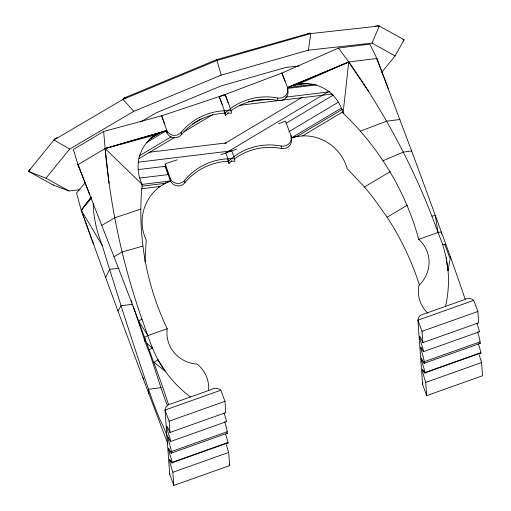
<?xml version="1.0" encoding="UTF-8"?>
<svg xmlns="http://www.w3.org/2000/svg" width="511" height="511" viewBox="0 0 511 511"><rect width="100%" height="100%" fill="white"/><g stroke="black" fill="none" stroke-linecap="round" stroke-linejoin="round"><path stroke-width="0.77" d="M226.328 444.57A23.544 1.405 70.4 0 0 228.698 452.42L229.656 465.61L173.81 485.45L169.697 474.329L165.021 410.052C165.162 406.673 168.17 403.997 171.447 403.735L210.794 389.752C213.815 387.849 218.152 387.645 220.867 390.212L224.981 401.333L225.805 412.633L169.959 432.472A19.041 1.137 70.4 0 0 168.611 433.999L169.741 437.646A12.756 0.76 70.4 0 1 169.147 439.038A15.419 0.92 70.4 0 0 169.486 443.689A29.702 1.769 70.4 0 1 171.345 451.545L171.453 453.225A16.269 0.971 70.4 0 1 170.137 451.379L169.888 450.843M224.68 421.696A15.419 0.92 70.4 0 0 225.332 423.849A29.702 1.769 70.4 0 1 227.159 431.367L227.299 433.385A16.269 0.971 70.4 0 1 226.775 433.066M464.55 299.433C467.45 297.958 471.302 298.047 473.748 300.366L477.868 311.486L478.686 322.786L422.84 342.625A19.041 1.137 70.4 0 0 421.498 344.159L422.623 347.799A12.756 0.76 70.4 0 1 422.029 349.192A15.419 0.92 70.4 0 0 422.367 353.842A29.702 1.769 70.4 0 1 424.232 361.699L424.334 363.378A16.269 0.971 70.4 0 1 423.019 361.533L422.776 360.996M477.568 331.85A15.419 0.92 70.4 0 0 478.213 334.002A29.702 1.769 70.4 0 1 480.04 341.52L480.18 343.539A16.269 0.971 70.4 0 1 480.027 343.679M144.952 261.881L146.216 240.01A42.279 40.497 -64.5 0 1 160.013 186.521L165.047 183.353L170.45 180.939A8.502 8.291 -4.2 0 0 184.88 182.785A58.752 57.315 -4.2 0 1 228.583 161.214M208.609 390.41A31.682 30.909 -4.2 0 0 197.112 364.062C185.467 363.474 174.43 356.199 169.639 345.519A32.091 31.312 -4.2 0 1 166.918 333.012L167.206 328.733A288.523 279.319 -4.8 0 1 144.754 258.279C140.589 233.936 139.72 209.056 142.179 184.484A42.279 39.175 37.4 0 1 156.245 134.668L161.329 132.177L166.778 130.446A8.502 8.291 -4.2 0 0 181.207 132.292A58.752 57.315 -4.2 0 1 231.215 110.81L225.21 94.58L161.687 115.793L103.669 131.461L73.348 149.48L77.953 164.683L114.017 256.707A733.764 45.326 70.1 0 1 138.577 320.991L160.652 381.334A121.005 7.218 70.4 0 1 168.687 404.91M169.697 474.329L169.786 473.339M479.209 354.723A23.544 1.405 70.4 0 0 481.579 362.574L482.537 375.764L426.691 395.603L422.578 384.483L422.853 382.503M427.809 313.198A31.682 30.909 -4.2 0 1 418.911 285.259C427.483 277.505 431.175 264.883 427.873 253.769A32.091 31.312 -4.2 0 0 421.786 242.463L418.765 239.352A288.523 279.517 -7.4 0 0 389.657 171.268C376.799 149.927 361.085 130.337 343.098 113.097L348.738 61.991L338.55 48.015L281.887 73.092L219.251 96.7L225.249 112.931L225.428 115.384A58.752 57.315 -4.2 0 1 228.366 112.81M308.376 50.174L310.79 33.585L310.036 33.094L216.492 59.704L123.649 98.169L122.979 99.389L133.818 111.334L221.186 75.136L308.376 50.174L372.034 43.128L395.092 55.891L404.08 39.743L402.898 39.219M338.55 48.015L369.9 44.125L376.837 58.49L411.623 150.969A733.764 42.241 70.8 0 1 435.34 215.553L450.453 256.905L448.045 270.575A121.005 118.054 -4.2 0 1 445.554 306.236M216.306 59.998L216.575 59.736L216.977 60.445L221.186 75.136M372.034 43.128L379.271 26.01L378.715 25.614L376.786 25.697M167.87 443.465A121.005 7.218 70.4 0 1 164.568 435.193L142.671 377.329A733.764 44.189 70.1 0 1 117.964 311.001L105.649 277.505L109.597 269.374L102.226 245.427A42.279 13.139 73.8 0 1 93.27 203.435M117.964 311.001L121.037 305.725L109.597 269.374L118.999 268.211M105.649 277.505L81.262 210.232L91.399 196.914M93.404 243.888L81.262 210.232L91.143 197.374M30.296 169.23L28.463 171.338L45.971 178.205L69.681 149.059L133.818 111.334M403.083 40.969L404.08 39.743L379.271 26.01L310.79 33.585L216.977 60.445L122.979 99.389L53.974 139.976L28.463 171.338L53.272 185.071L69.03 190.967L80.029 189.753M381.749 72.287L395.092 55.891M102.226 245.427L81.262 210.232L91.335 198.166M85.196 182.638L76.516 192.998L81.262 210.232M150.783 137.925L156.245 134.668L105.132 148.541L77.953 164.683L89.827 194.672M149.761 139.075L161.329 132.177L105.132 148.541C108.243 183.379 113.921 217.98 122.11 251.987A733.764 716.85 -3.9 0 0 141.937 319.1C148.497 336.89 153.504 355.707 165.142 371.082A121.005 118.054 -4.2 0 0 190.373 396.9M223.844 95.397L225.21 94.58L228.085 102.813M146.21 142.716L166.778 130.446L161.687 115.793L164.555 124.026M139.101 155.964L171.153 136.82M192.289 124.192L201.155 118.897M138.737 158.819L174.34 137.555M183.922 131.825L212.678 114.649M224.795 143.508L302.161 97.301M329.167 91.201L225.779 152.949L228.743 160.965L228.922 163.418A58.752 57.315 -4.2 0 1 231.86 160.844M286.243 123.177L333.281 95.11M288.766 131.774L338.531 102.085M234.332 158.927A58.752 57.315 -4.2 0 1 281.357 148.503A8.502 8.291 -4.2 0 0 291.232 138.027L341.278 108.166M342.37 109.36L296.776 136.552L291.232 138.027L291.053 135.575L285.381 121.126L278.667 123.656M298.296 136.111L296.776 136.552L302.538 135.888L342.817 111.864M302.538 135.888A42.279 39.187 37.6 0 1 347.135 168.63L364.439 186.994L390.359 171.581M364.439 186.994L372.455 196.722L387.134 217.169L407.516 205.077M140.608 122.001L156.232 112.81L221.014 85.969L285.668 67.458L299.044 65.983M101.861 225.37L114.726 217.795L140.787 209.133M114.017 256.707L122.11 251.987L142.92 246.072M141.937 319.1L138.577 320.991L147.935 335.555L167.206 328.733M147.935 335.555L144.747 337.337L145.086 341.846L146.421 345.155A32.091 1.916 70.4 0 1 150.796 356.665L160.358 385.926A31.682 1.891 70.4 0 0 167.378 405.632M149.321 349.665L152.297 348.004L147.034 343.456M307.411 33.911L309.142 33.177M383.033 160.761L403.268 152.093L411.623 150.969M163.175 184.011L170.45 180.939L170.272 178.486L165.181 163.833L165.36 166.286L168.234 174.596L139.88 178.052M163.584 183.966L165.047 183.353L142.09 186.157M57.079 137.555L54.888 138.622L53.974 139.976L69.681 149.059M123.649 98.169L126.191 97.786M158.544 187.109L160.013 186.521L141.815 188.744M163.884 166.873L165.36 166.286L170.45 180.939L141.426 184.477M360.376 131.116L386.603 121.203L399.896 119.485M220.835 154.705L236.682 149.078M418.765 239.352L438.023 232.492L441.3 231.981L441.408 233.482M463.675 299.906L424.334 313.888C421.051 314.15 418.043 316.826 417.909 320.205L422.578 384.483M220.867 390.212L165.021 410.052L169.135 421.173L169.959 432.472M473.748 300.366L417.909 320.205L422.022 331.326L422.84 342.625M169.135 421.173L224.981 401.333M422.022 331.326L477.868 311.486M170.578 441.491L226.418 421.645M423.459 351.645L479.305 331.799M171.345 451.545L227.191 431.706M424.232 361.699L480.072 341.859M171.453 453.059L227.299 433.213M424.341 363.212L480.18 343.366M227.976 442.494L228.002 442.858L172.156 462.698L172.13 462.34L227.976 442.494A15.458 0.92 70.4 0 0 226.041 435.544A14.001 0.837 70.4 0 1 225.658 434.324M480.857 352.647L480.883 353.012L425.037 372.851L425.011 372.493L480.857 352.647A15.458 0.92 70.4 0 0 478.928 345.698A14.001 0.837 70.4 0 1 478.366 343.897M173.81 485.45L172.852 472.26L228.698 452.42M426.691 395.603L425.733 382.413L481.579 362.574M165.934 163.584L177.279 159.796M374.94 26.189L375.904 25.901M291.232 138.027L297.325 136.265M225.249 112.931A58.752 57.315 -4.2 0 1 277.69 98.01A8.502 8.291 -4.2 0 0 287.559 87.534L348.738 61.991C369.07 90.651 387.312 120.781 403.268 152.093A733.764 716.78 -3.5 0 1 431.878 216.089L442.813 244.788L445.873 244.303M431.878 216.089L435.34 215.553L438.023 232.492M161.144 387.664L148.529 389.248A288.523 16.914 72.3 0 1 124.927 317.861L121.037 305.725L132.847 304.249M388.29 88.633L376.837 58.49L348.738 61.991L287.559 87.534L287.738 89.987A8.502 8.291 -4.2 0 1 277.869 100.463A58.752 57.315 -4.2 0 0 230.838 110.893M302.723 83.549L293.059 85.375L308.101 83.542M314.233 84.277L287.559 87.534L281.887 73.092L285.087 81.204M138.577 169.556L165.36 166.286M220.829 96.509L219.251 96.7L222.445 104.812M287.156 88.467L316.373 84.922M248.41 101.663L268.997 99.172M285.623 97.154L329.959 91.776M239.091 105.349L279.472 100.45M281.05 100.258L332.514 94.011M148.739 152.323L226.328 142.908M138.315 162.166L231.745 150.828L234.709 158.851L234.888 161.304A58.752 57.315 -4.2 0 0 230.946 161.169M45.971 178.205L69.03 190.967M142.179 184.484L105.132 148.541L103.669 131.461M368.412 91.143L348.738 61.991L298.769 84.034A42.279 40.484 -64.2 0 1 343.098 113.097M387.134 217.169L393.77 227.855A288.523 283.151 0.1 0 1 419.41 284.985M142.671 377.329L143.853 379.309M425.037 372.851A16.972 1.016 70.4 0 1 424.245 372.347L423.593 371.024A23.544 1.405 70.4 0 0 425.733 382.413M172.156 462.698A16.972 1.016 70.4 0 1 171.364 462.193L170.706 460.871A23.544 1.405 70.4 0 0 172.852 472.26M423.593 371.024L424.239 372.334M170.706 460.871L171.357 462.18M77.953 164.683L80.016 168.981M422.929 361.341L422.744 360.9A14.001 0.837 70.4 0 0 423.082 365.537A15.458 0.92 70.4 0 1 425.011 372.493M170.048 451.187L169.863 450.747A14.001 0.837 70.4 0 0 170.195 455.384A15.458 0.92 70.4 0 1 172.13 462.34M224.08 111.737L225.428 115.384M227.561 159.732L228.922 163.418M229.107 464.129L229.656 465.61M450.453 256.905L457.198 275.978A121.005 7.218 70.4 0 1 465.24 299.548M449.559 257.499L447.349 251.31A32.091 1.916 70.4 0 0 444.627 244.041M166.19 130.701L166.956 132.898A8.502 8.291 -4.2 0 0 181.386 134.744A58.752 57.315 -4.2 0 1 225.095 113.174M442.813 244.788L446.167 257.538L448.045 270.575L446.167 257.538M376.837 58.49L377.488 61.614M109.067 183.283L105.132 148.541L166.778 130.446L166.956 132.898M277.69 98.01L277.869 100.463M291.053 135.575A8.502 8.291 -4.2 0 1 281.178 146.05L281.357 148.503M231.215 110.81L231.394 113.263A58.752 57.315 -4.2 0 0 227.459 113.129M181.207 132.292L181.386 134.744M234.709 158.851A58.752 57.315 -4.2 0 0 184.701 180.326L184.88 182.785M148.848 393.713L148.529 389.248L149.927 393.329A32.091 1.916 70.4 0 0 154.354 405.625L159.815 419.352L163.303 426.398A31.682 1.891 70.4 0 1 167.301 436.477M53.259 184.739L53.272 185.071M228.743 160.965A58.752 57.315 -4.2 0 1 281.178 146.05M184.701 180.326A8.502 8.291 -4.2 0 1 170.272 178.486M131.289 300.449A288.523 13.663 72.1 0 1 132.023 302.627M133.25 306.268A288.523 13.663 72.1 0 1 145.086 341.846M228.002 442.858A16.972 1.016 70.4 0 1 227.676 443.114M224.074 412.888A19.041 1.137 70.4 0 0 224.457 414.159L225.587 417.8A12.756 0.76 70.4 0 1 226.105 421.428M480.883 353.012A16.972 1.016 70.4 0 1 480.564 353.267M476.955 323.041A19.041 1.137 70.4 0 0 477.338 324.313L478.468 327.953A12.756 0.76 70.4 0 1 478.986 331.582M158.059 359.897L153.9 362.261L165.142 371.082L158.059 359.897"/></g></svg>
